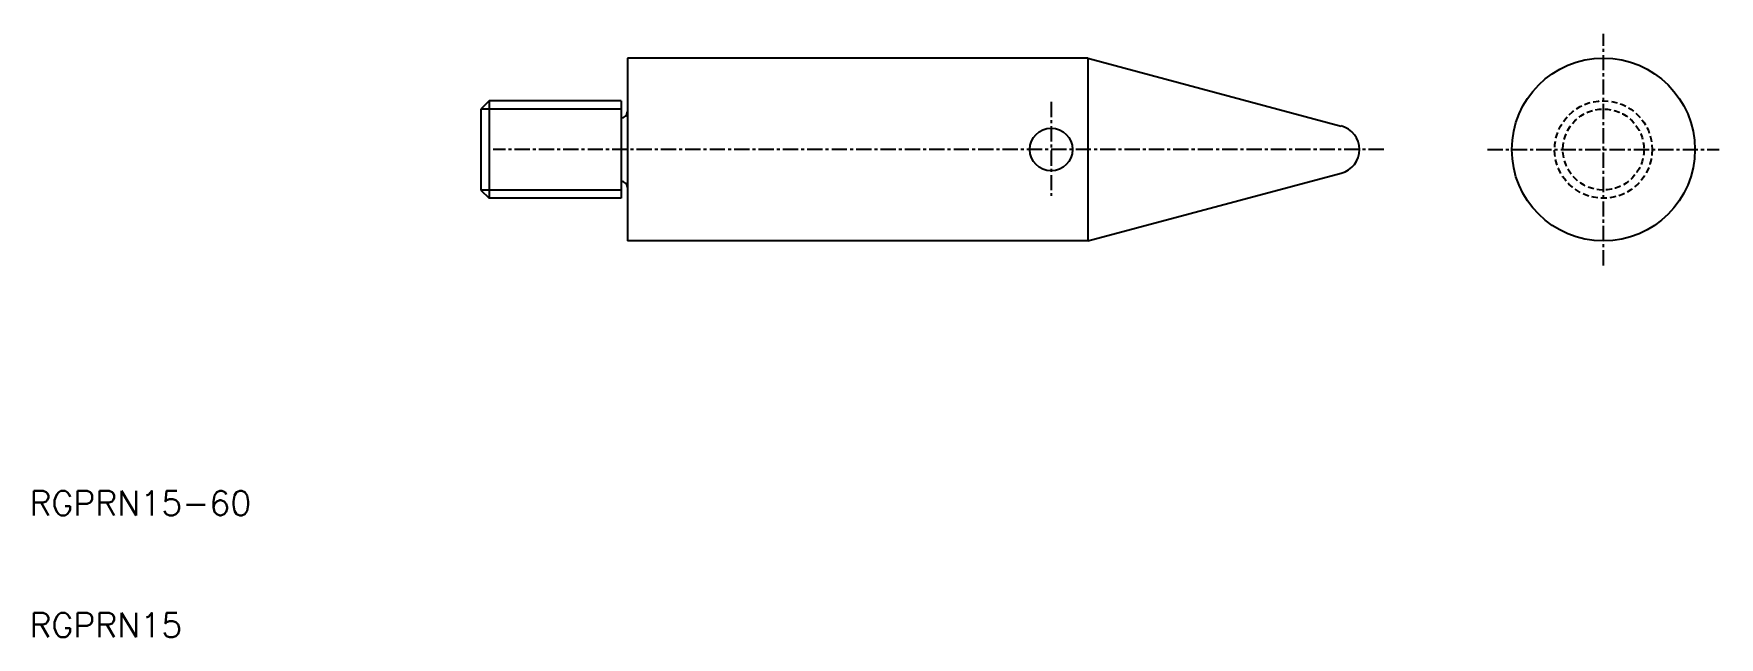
# Model space of a CAD drawing. Extents: x 10 to 148, y 10 to 60.
import ezdxf

# ---------------------------------------------------------------- set-up
doc = ezdxf.new("R2010")
doc.units = 0
doc.linetypes.add('CENTER', pattern=[2, 1.25, -0.25, 0.25, -0.25])
doc.linetypes.add('DASHED', pattern=[0.75, 0.5, -0.25])
doc.layers.get('0').update_dxf_attribs({"linetype": 'CONTINUOUS'})
doc.layers.add('CENTER', color=1, linetype='CENTER')
doc.styles.get("Standard").update_dxf_attribs({"font": 'txt.shx'})

msp = doc.modelspace()

# ---------------------------------------------------------------- linework, layer by layer
at = {"color": 7, "linetype": 'CONTINUOUS'}
for p, q in [((96.74, 57.5), (59, 57.5)), ((59, 57.5), (59, 42.5)), ((96.74, 57.5), (117.52, 51.93)), ((96.74, 57.5), (96.74, 42.5)), ((47.68, 54), (47, 53.32)), ((58.5, 54), (47.68, 54)), ((47.68, 54), (47.68, 46)), ((58.5, 54), (58.5, 46)), ((47, 53.32), (47, 46.68)), ((96.74, 42.5), (117.52, 48.07)), ((47, 46.68), (47.68, 46)), ((58.5, 46), (47.68, 46)), ((96.74, 42.5), (59, 42.5))]:
    msp.add_line(p, q, dxfattribs=at)
at = {"color": 3, "linetype": 'CONTINUOUS'}
for p, q in [((58.5, 53.32), (47, 53.32)), ((58.5, 46.68), (47, 46.68))]:
    msp.add_line(p, q, dxfattribs=at)
at = {"color": 7, "linetype": 'CONTINUOUS'}
for centre, radius in [((139, 50), 7.5), ((93.74, 50), 1.75)]:
    msp.add_circle(centre, radius, dxfattribs=at)
at = {"color": 3, "linetype": 'DASHED'}
for radius in [4, 3.32]:
    msp.add_circle((139, 50), radius, dxfattribs=at)
at = {"color": 7, "linetype": 'CONTINUOUS'}
for centre, radius, start, end in [((58.5, 53.1), 0.5, 270, 0), ((117, 50), 2, 285, 75), ((58.5, 46.9), 0.5, 0, 90)]:
    msp.add_arc(centre, radius, start, end, dxfattribs=at)
at = {"layer": 'CENTER', "color": 1, "linetype": 'CENTER'}
for p, q in [((139, 40.5), (139, 59.5)), ((93.74, 53.91), (93.74, 46.21)), ((121, 50), (48, 50)), ((129.5, 50), (148.5, 50))]:
    msp.add_line(p, q, dxfattribs=at)
msp.add_point((139, 50), dxfattribs=at)

# ---------------------------------------------------------------- texts
at = {"color": 7, "linetype": 'CONTINUOUS'}
for s, p in [('RGPRN15-60', (10, 20)), ('RGPRN15', (10, 10))]:
    msp.add_text(s, height=2, dxfattribs=at).set_placement(p)

doc.saveas('drawing.dxf')
